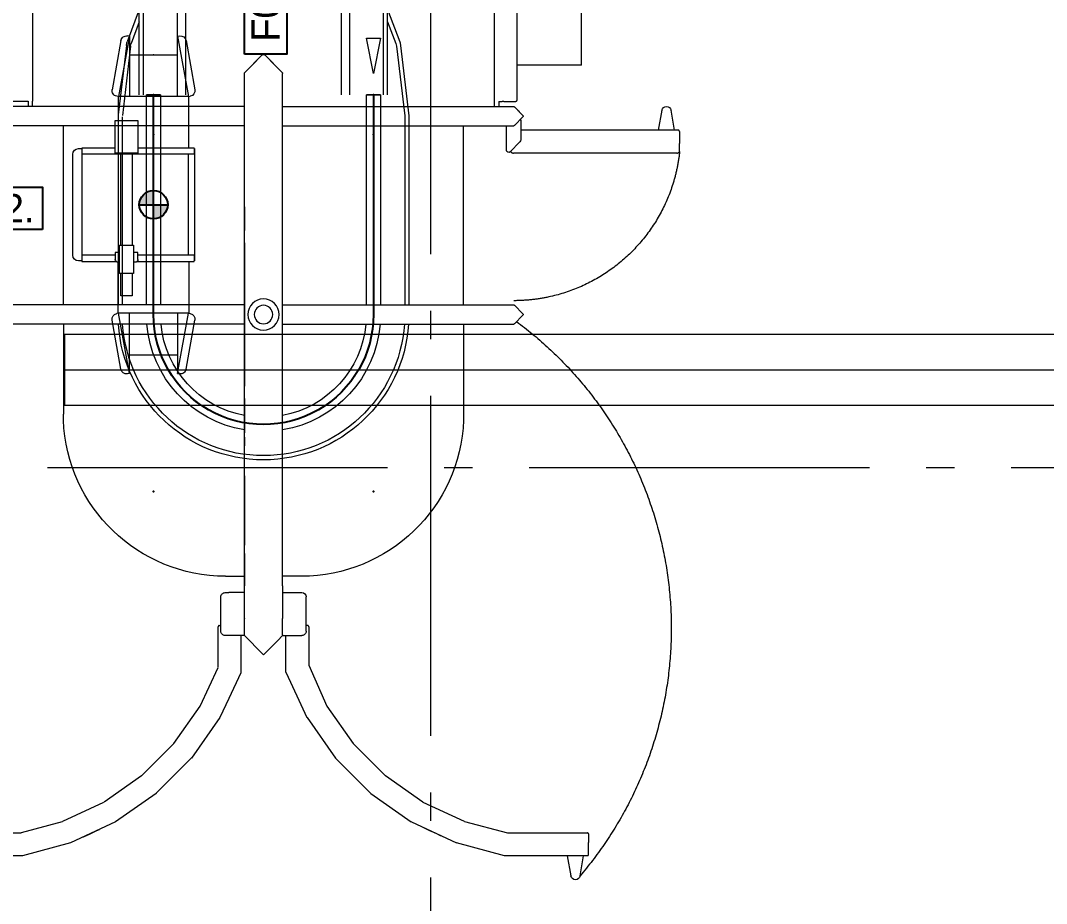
# Model space of a CAD drawing. Header units: millimetres. Extents: x -187347 to 135007, y -6415 to 292048.
# Drawn here: x -52386 to -48767, y 36517 to 39633 of the extents above; entities that cross this region are included whole.
import ezdxf
from ezdxf.enums import TextEntityAlignment as Align

# ---------------------------------------------------------------- set-up
doc = ezdxf.new("R2010")
doc.units = ezdxf.units.MM
doc.header["$LTSCALE"] = 100
for name, pattern in [('CENTER', [50.8, 31.75, -6.35, 6.35, -6.35]), ('HIDDEN', [9.525, 6.35, -3.175]), ('Z_LINE-CNTR', [17, 12, -2, 1, -2])]:
    doc.linetypes.add(name, pattern=pattern)
doc.layers.get('0').update_dxf_attribs({"lineweight": 18})
for name, color, linetype in [('Droppoints', 1, 'Continuous'), ('POSNR', 4, 'Continuous'), ('T-TRACK', 2, 'Continuous')]:
    doc.layers.add(name, color=color, linetype=linetype)
for name, color, linetype, lineweight in [('LAYOUT', 3, 'Continuous', 18), ('Layout Kromeka', 1, 'Continuous', 5), ('LOGISTICS', 3, 'Continuous', 18), ('S-GRID', 7, 'Continuous', 5)]:
    doc.layers.add(name, color=color, linetype=linetype, lineweight=lineweight)
doc.styles.add('015_100', font='', dxfattribs={"height": 150})
doc.styles.get('015_100').set_extended_font_data('Univers 45 Light')

# ---------------------------------------------------------------- blocks, each defined once
blk = doc.blocks.new('*U59')
at = {"ltscale": 10}
for p, q in [((0, 805), (-7300, 805)), ((-7300, 805), (-7300, 555)), ((-7300, 555), (0, 555))]:
    blk.add_line(p, q, dxfattribs=at)
at = {"color": 4, "linetype": 'CENTER', "ltscale": 10}
blk.add_lwpolyline([(-7300, 680), (0, 680, -0.414214), (680, 0), (680, -900)], format="xyb", dxfattribs=at)
at = {"color": 5, "ltscale": 10}
blk.add_point((-7300, 680), dxfattribs=at)
blk = doc.blocks.new('drop point')
at = {"layer": 'Droppoints', "ltscale": 20}
h = blk.add_hatch(color=1, dxfattribs=at)
h.dxf.hatch_style = 1
h.paths.add_polyline_path([(0, 0), (50, 0, 0.414214), (0, 50)])
h.paths.add_polyline_path([(0, 0), (-50, 0, 0.414214), (0, -50)])
at = {"layer": 'Droppoints', "color": 1, "ltscale": 20}
for p, q in [((0, 50), (0, -50)), ((-50, 0), (50, 0))]:
    blk.add_line(p, q, dxfattribs=at)
blk.add_circle((0, 0), 50, dxfattribs=at)
blk = doc.blocks.new('*U37')
at = {"ltscale": 20}
for p, q in [((569.5, 1457.9), (569.5, 881.9)), ((576.6, 1467.9), (603, 1467.9)), ((645.4, 1467.9), (603, 1467.9)), ((645.4, 1467.9), (645.4, 1467.9)), ((650, 1464.8), (650, 1464.8)), ((650, 1464.8), (650, 907.7)), ((650, 1464.8), (650, 1464.8)), ((650, 1450.1), (720.9, 1437.7)), ((720.9, 1405.2), (650, 1392.7)), ((-1980.9, 1116.7), (-1910, 1129.1)), ((-1910, 1144.3), (-1910, 850.8)), ((-1905.3, 1146.7), (-1863, 1146.7)), ((-1833, 1146.7), (-1863, 1146.7)), ((-1829.5, 861), (-1829.5, 1141.7)), ((880, 1121.3), (880, 1119.1)), ((880, 1121.3), (1270, 1121.3)), ((880, 1119.1), (880, 894.3)), ((-1910, 1071.7), (-1980.9, 1084.2)), ((-2.8, 915.2), (-32.5, 885.5)), ((0, 916.4), (0, 916.4)), ((32.5, 885.5), (2.8, 915.2)), ((609.2, 904.8), (574.1, 869.7)), ((631, 907.7), (616.2, 907.7)), ((685.8, 907.7), (631, 907.7)), ((697.2, 915.2), (667.5, 885.5)), ((700, 916.4), (700, 916.4)), ((732.5, 885.5), (702.8, 915.2)), ((-33.7, 67.4), (-33.7, 882.7)), ((33.7, 826.4), (33.7, 882.7)), ((33.7, 882.7), (33.7, 882.7)), ((33.7, 882.7), (33.7, 882.7)), ((666.3, 67.4), (666.3, 882.7)), ((714.9, 903.2), (720.5, 897.6)), ((733.7, 826.4), (733.7, 882.7)), ((733.7, 882.7), (733.7, 882.7)), ((733.7, 882.7), (733.7, 882.7)), ((733.7, 834.4), (733.7, 882.7)), ((752, 847.3), (752, 889.7)), ((755.1, 894.3), (755, 894.3)), ((755.1, 894.3), (1594.9, 894.3)), ((-1909.8, 849.6), (-1864.7, 681.1)), ((-1788.7, 708.6), (-1829.4, 860.6)), ((579, 857.7), (631, 857.7)), ((631, 857.7), (666.3, 857.7)), ((752, 847.3), (752, 842.3)), ((752, 830.3), (752, 842.3)), ((33.7, 67.4), (33.7, 826.4)), ((752, 830.3), (733.7, 830.3)), ((733.7, 67.4), (733.7, 826.4)), ((733.7, 801.3), (733.7, 814.6)), ((733.7, 814.6), (752, 814.6)), ((752, 814.6), (1594.1, 814.6)), ((733.7, 506.9), (733.7, 771.5)), ((-1720.6, 562.4), (-1788.6, 708.2)), ((-33.7, 706), (-351.1, 706)), ((33.7, 706), (666.3, 706)), ((-1790.6, 522.2), (-1864.4, 680.4)), ((-1838.1, 623.7), (-1838.2, 623.9)), ((-1838.1, 623.9), (-1838.2, 623.9)), ((-1832.9, 612.3), (-1838.1, 623.7)), ((-1832.7, 612.4), (-1832.9, 612.3)), ((-1832.8, 612.2), (-1832.9, 612.3)), ((-1822.8, 590.9), (-1832.8, 612.2)), ((-1821.7, 588.5), (-1822.8, 590.9)), ((-1811.8, 567.2), (-1821.7, 588.5)), ((33.7, 518), (33.7, 597.5)), ((-1811.7, 567), (-1811.8, 567.2)), ((-1811.6, 567.1), (-1811.7, 567)), ((-1720.4, 562.1), (-1628.1, 430.3)), ((-1690.1, 378.5), (-1790.2, 521.5)), ((-1514.1, 316.2), (-1627.9, 430)), ((33.7, 306.8), (33.7, 423)), ((775, 413), (33.7, 413)), ((733.7, 304.5), (733.7, 423)), ((775, 413), (775, 363)), ((775, 363), (775, 413)), ((775, 409), (775, 367)), ((-1566.2, 254.5), (-1689.6, 377.9)), ((775, 388), (-0.3, 388)), ((33.7, 363), (775, 363)), ((-1382, 223.7), (-1513.8, 316)), ((-1565.9, 254.2), (-1566.2, 254.5)), ((-1561.8, 251.3), (-1565.9, 254.2)), ((-1422.6, 153.9), (-1565.6, 254)), ((-1237.7, 159.9), (-1381.7, 223.5)), ((733.7, 184.4), (733.7, 246.5)), ((-1361.2, 125.1), (-1421.9, 153.4)), ((-1102.7, 159.9), (-1237.7, 159.9)), ((-1117.5, 150.4), (-996.5, 150.4)), ((-1097.7, 156.4), (-1097.7, 150.4)), ((-1264, 79.8), (-1361.2, 125.1)), ((-1132.5, 67), (-1132.5, 135.4)), ((-981.5, 122), (-981.5, 135.4)), ((-981.5, 67.4), (-981.5, 122)), ((-923.6, 133.5), (-923.6, 67.4)), ((-1262.1, 79.4), (-1132.5, 79.4)), ((-1147.7, 53), (-1195, 5.7)), ((-1135.6, 65.1), (-1147.7, 53)), ((-1130, 67.4), (-1073, 67.4)), ((-1072.5, 67.4), (-1073, 67.4)), ((-957, 67.4), (-1072.5, 67.4)), ((-957, 67.4), (93, 67.4)), ((93, 67.4), (758, 67.4)), ((758, 67.4), (850, 67.4)), ((915.1, 5.7), (855.7, 65.1)), ((-1200.7, 0), (-1195.1, 5.6)), ((-1197.3, 3.4), (-1200.7, 0)), ((-1195, -5.7), (-1200.7, 0)), ((885.1, 35.6), (909.1, 11.6)), ((917.4, 0), (917.4, 0)), ((-1195, -5.7), (-1135.6, -65.1)), ((855.7, -65.1), (915.1, -5.7)), ((885.1, -35.6), (909.1, -11.6)), ((-1132.5, -67), (-1132.5, -135.6)), ((-1130, -67.4), (-1073, -67.4)), ((-1072.5, -67.4), (-1074.5, -67.4)), ((-1072.5, -67.4), (93, -67.4)), ((-981.5, -67.4), (-981.5, -122.1)), ((-843.1, -67.4), (-957.5, -67.4)), ((-923.6, -133.5), (-923.6, -67.4)), ((-569, -67.4), (-813.9, -67.4)), ((-432.8, -67.4), (-463.9, -67.4)), ((-296.9, -67.4), (-417.6, -67.4)), ((93, -67.4), (-252.7, -67.4)), ((-33.7, -67.4), (-33.7, -834.4)), ((33.7, -67.4), (33.7, -882.7)), ((33.7, -67.4), (33.7, -246.5)), ((252.7, -67.4), (93, -67.4)), ((93, -67.4), (850, -67.4)), ((380.4, -67.4), (297, -67.4)), ((666.3, -67.4), (666.3, -882.7)), ((733.7, -67.4), (733.7, -882.7)), ((733.7, -67.4), (733.7, -246.5)), ((-1264, -80), (-1355.1, -122.5)), ((-1132.5, -79.6), (-1262.1, -79.6)), ((-1355.1, -122.5), (-1421.9, -153.6)), ((-981.5, -135.6), (-981.5, -122.1)), ((-1422.6, -154.1), (-1565.6, -254.2)), ((-1381.7, -223.7), (-1245.4, -160.2)), ((-1245.1, -160.1), (-1102.7, -160.1)), ((-1117.5, -150.6), (-996.5, -150.6)), ((-1097.7, -156.6), (-1097.7, -150.6)), ((-1513.8, -316.2), (-1382, -223.9)), ((-1566.2, -254.7), (-1689.6, -378.1)), ((-1565.9, -254.4), (-1566.2, -254.7)), ((-1565.6, -254.2), (-1565.9, -254.4)), ((-1627.9, -430.2), (-1514.1, -316.4)), ((33.7, -306.8), (33.7, -423)), ((733.7, -304.5), (733.7, -423)), ((-1690.1, -378.7), (-1790.2, -521.7)), ((-0.1, -388), (775, -388)), ((775, -363), (33.7, -363)), ((775, -363), (775, -413)), ((775, -413), (775, -363)), ((775, -367), (775, -409)), ((-1628.1, -430.5), (-1720.4, -562.3)), ((33.7, -413), (775, -413)), ((33.7, -438), (33.7, -503)), ((733.7, -438), (733.7, -491.7)), ((-1790.6, -522.4), (-1864.4, -680.6)), ((33.7, -518), (33.7, -597.5)), ((733.7, -506.9), (733.7, -771.5)), ((-1822.5, -590.3), (-1817.2, -578.9)), ((-1817.2, -578.9), (-1817.1, -578.8)), ((-1817, -578.8), (-1817.1, -578.8)), ((-1788.6, -708.4), (-1720.6, -562.6)), ((-1843.5, -635.4), (-1833.6, -614.1)), ((-1833.6, -614.1), (-1832.5, -611.8)), ((-1833.5, -613.9), (-1833.4, -613.8)), ((-1832.5, -611.8), (-1822.6, -590.5)), ((-1822.6, -590.5), (-1822.5, -590.3)), ((-1822.3, -590.4), (-1822.5, -590.3)), ((-1843.6, -635.6), (-1843.5, -635.4)), ((-1843.5, -635.7), (-1843.6, -635.6)), ((-1864.7, -681.3), (-1909.8, -849.8)), ((-1827.6, -854), (-1788.7, -708.8)), ((-33.7, -706), (-351.1, -706)), ((33.7, -706), (666.3, -706)), ((733.7, -801.3), (733.7, -814.6)), ((733.7, -814.6), (753, -814.6)), ((753, -830.3), (733.7, -830.3)), ((733.7, -832.3), (733.7, -882.7)), ((1598, -814.6), (753, -814.6)), ((753, -847.3), (753, -830.3)), ((-1910, -851), (-1910, -1144.4)), ((-1829.5, -1141.9), (-1829.5, -854.3)), ((-33.7, -834.4), (-33.7, -882.7)), ((33.7, -836), (33.7, -882.7)), ((753.1, -889.7), (753.1, -847.3))]:
    blk.add_line(p, q, dxfattribs=at)
at = {"color": 4, "ltscale": 20}
for p, q in [((701.4, 513), (33.7, 513)), ((949.2, 483.6), (701.4, 513)), ((700.6, 498), (33.7, 498)), ((947.4, 468.7), (700.6, 498)), ((1076.1, 438), (962, 480.5)), ((775, 438), (1135, 438)), ((1033.2, 438), (956.8, 466.4)), ((775, 423), (1135, 423)), ((775, 304.5), (1135, 304.5)), ((1135.5, 274.5), (775, 274.5)), ((775, -274.5), (1135, -274.5)), ((1135.5, -304.5), (775, -304.5)), ((775, -423), (1135, -423)), ((947.4, -468.7), (702.9, -497.7)), ((775, -438), (1135, -438)), ((1033.2, -438), (956.8, -466.4)), ((1076.1, -438), (962, -480.5)), ((698.2, -498), (33.7, -498)), ((949.2, -483.6), (704.7, -512.6)), ((698.2, -513), (33.7, -513))]:
    blk.add_line(p, q, dxfattribs=at)
at = {"color": 5, "linetype": 'Continuous', "ltscale": 20}
for p, q in [((975, 413), (850, 388)), ((975, 363), (975, 413)), ((850, 388), (975, 363))]:
    blk.add_line(p, q, dxfattribs=at)
at = {"ltscale": 20}
for points in [[(569.5, 1457.9), (569.6, 1459.3), (569.8, 1460.7), (570.2, 1462.1), (570.6, 1463.3), (571.2, 1464.5), (572, 1465.5), (572.8, 1466.3), (573.7, 1467), (574.6, 1467.5), (575.6, 1467.8), (576.6, 1467.9)], [(645.4, 1467.9), (646, 1467.6), (646.3, 1467.5), (646.7, 1467.3), (647, 1467.1), (647.4, 1467), (647.7, 1466.8), (648, 1466.7), (648.1, 1466.6), (648.3, 1466.5), (648.4, 1466.4), (648.5, 1466.3), (648.7, 1466.2), (648.9, 1466.1), (649, 1466), (649.2, 1465.9), (649.3, 1465.8), (649.4, 1465.7), (649.5, 1465.7), (649.5, 1465.6), (649.6, 1465.6), (649.6, 1465.5), (649.7, 1465.4), (649.8, 1465.4), (649.8, 1465.3), (649.9, 1465.2), (649.9, 1465.1), (649.9, 1465.1), (649.9, 1465), (650, 1464.9), (650, 1464.9), (650, 1464.8)], [(-1910, 1144.3), (-1910, 1144.3), (-1910, 1144.3), (-1910, 1144.4), (-1910, 1144.4), (-1910, 1144.5), (-1909.9, 1144.5), (-1909.9, 1144.6), (-1909.9, 1144.6), (-1909.8, 1144.7), (-1909.8, 1144.7), (-1909.7, 1144.8), (-1909.7, 1144.8), (-1909.6, 1144.9), (-1909.5, 1145), (-1909.4, 1145.1), (-1909.3, 1145.1), (-1909.2, 1145.2), (-1909.1, 1145.2), (-1909, 1145.3), (-1908.9, 1145.3), (-1908.7, 1145.4), (-1908.6, 1145.5), (-1908.4, 1145.6), (-1908.2, 1145.7), (-1907.9, 1145.8), (-1907.7, 1145.9), (-1907.5, 1145.9), (-1907.1, 1146.1), (-1906.8, 1146.2), (-1906.5, 1146.3), (-1906.1, 1146.4), (-1905.3, 1146.7)], [(-1833, 1146.7), (-1832.5, 1146.7), (-1832, 1146.5), (-1831.6, 1146.3), (-1831.1, 1145.9), (-1830.7, 1145.5), (-1830.4, 1145), (-1830.1, 1144.4), (-1829.8, 1143.8), (-1829.6, 1143.1), (-1829.5, 1142.4), (-1829.5, 1141.7)], [(576.3, 871.9), (575.3, 872.1), (574.4, 872.4), (573.5, 872.9), (572.6, 873.6), (571.8, 874.5), (571.2, 875.5), (570.6, 876.6), (570.1, 877.8), (569.8, 879.2), (569.6, 880.5), (569.5, 881.9)], [(752, 889.7), (752.3, 890.3), (752.4, 890.6), (752.6, 891.1), (752.7, 891.4), (752.9, 891.7), (753.1, 892), (753.2, 892.4), (753.3, 892.5), (753.4, 892.7), (753.4, 892.8), (753.5, 892.9), (753.6, 893.1), (753.7, 893.2), (753.8, 893.4), (753.9, 893.5), (754, 893.7), (754.1, 893.8), (754.2, 893.8), (754.2, 893.9), (754.3, 893.9), (754.3, 894), (754.4, 894.1), (754.5, 894.1), (754.6, 894.2), (754.6, 894.2), (754.7, 894.2), (754.7, 894.3), (754.8, 894.3), (754.9, 894.3), (754.9, 894.3), (755, 894.3)], [(-1102.7, 159.9), (-1102, 159.9), (-1101.3, 159.7), (-1100.6, 159.6), (-1100, 159.3), (-1099.4, 159), (-1098.9, 158.7), (-1098.5, 158.3), (-1098.1, 157.8), (-1097.9, 157.4), (-1097.7, 156.9), (-1097.7, 156.4)], [(-1097.7, -156.6), (-1097.7, -157.1), (-1097.9, -157.5), (-1098.1, -158), (-1098.5, -158.5), (-1098.9, -158.9), (-1099.4, -159.2), (-1100, -159.5), (-1100.6, -159.8), (-1101.3, -159.9), (-1102, -160.1), (-1102.7, -160.1)], [(947.4, -468.7), (947, -469.1), (946.9, -469.5)]]:
    blk.add_lwpolyline(points, dxfattribs=at)
at = {"color": 4, "ltscale": 20}
for points in [[(962, 480.5), (958.8, 481.6), (955.6, 482.5), (952.4, 483.1), (949.2, 483.6)], [(947.4, 468.7), (947, 469.1), (946.9, 469.5)], [(956.8, 466.4), (952.2, 467.9), (947.4, 468.7)], [(947.4, -468.7), (952.2, -467.9), (956.8, -466.4)], [(956.8, -466.4), (956.5, -466.9), (956.5, -467.1)], [(949.2, -483.6), (952.4, -483.1), (955.6, -482.5), (958.8, -481.6), (962, -480.5)]]:
    blk.add_lwpolyline(points, dxfattribs=at)
at = {"ltscale": 20}
for radius in [55.3, 32.5]:
    blk.add_circle((0, 0), radius, dxfattribs=at)
at = {"color": 4, "linetype": 'HIDDEN', "ltscale": 20}
for centre, radius, start, end in [((638, 882.1), 589.2, 96.0816, 179.9435), ((-1107.5, 91.6), 1346.8, 36.5148, 130.4262)]:
    blk.add_arc(centre, radius, start, end, dxfattribs=at)
at = {"ltscale": 20}
for centre, radius, start, end in [((718, 1421.4), 16.5, 280, 80), ((-1978, 1100.4), 16.5, 100, 260), ((0, 912.4), 4, 90.0487, 135), ((0, 912.4), 4, 45, 89.9513), ((616.2, 897.7), 10, 90, 134.9998), ((685.8, 906.1), 1.6, 315.4689, 90), ((700, 912.4), 4, 90.0487, 135), ((700, 912.4), 4, 45, 89.9513), ((-29.7, 882.7), 4, 135, 180), ((29.7, 882.7), 4, 360, 45), ((579, 864.7), 7, 135, 270), ((670.3, 882.7), 4, 135, 180), ((729.7, 882.7), 4, 360, 45), ((-1905.3, 850.8), 4.65, 180, 195), ((631.5, 864.7), 7, 269.4557, 270), ((-351.1, 133.5), 572.5, 92.1294, 180), ((-351.1, 133.5), 572.5, 90, 92.1294), ((-1860.2, 682.3), 4.65, 195, 205), ((-1786.4, 524.2), 4.65, 205, 215), ((0, 0), 413, 94.6789, 170.6077), ((-1686.3, 381.2), 4.65, 215, 225), ((0, 0), 388, 90.0403, 269.9884), ((0, 0), 363, 95.3251, 169.2997), ((-1562.9, 257.8), 4.65, 225, 235), ((-1419.9, 157.7), 4.65, 235, 245), ((-1117.5, 135.4), 15, 89.9999, 180), ((-996.5, 135.4), 15, 0, 90), ((-1262.1, 84.1), 4.65, 245, 270), ((-1130, 59.4), 8, 90, 134.9999), ((850, 59.4), 8, 45, 90), ((909.4, 0), 8, 0.0228, 45), ((909.4, 0), 8, 315, 359.9772), ((-1130, -59.4), 8, 225, 270), ((0, 0), 413, 189.3917, 265.3211), ((0, 0), 363, 190.6997, 264.6749), ((850, -59.4), 8, 270, 314.9999), ((-1262.1, -84.2), 4.65, 90, 115), ((-1117.5, -135.6), 15, 180, 270.0001), ((-996.5, -135.6), 15, 270, 0), ((-351.1, -133.5), 572.5, 180, 267.8706), ((-1419.9, -157.9), 4.65, 115, 125), ((-1562.9, -258), 4.65, 125, 135), ((-1686.3, -381.4), 4.65, 135, 145), ((-1786.4, -524.4), 4.65, 145, 155), ((-1860.2, -682.5), 4.65, 155, 165), ((-351.1, -133.5), 572.5, 267.8706, 270), ((-1905.3, -851), 4.65, 165, 180)]:
    blk.add_arc(centre, radius, start, end, dxfattribs=at)
at = {"color": 4, "ltscale": 20}
for radius, start, end in [(512.9, 93.7658, 266.2342), (498, 93.8788, 266.1212)]:
    blk.add_arc((0, 0), radius, start, end, dxfattribs=at)
at = {"color": 5, "ltscale": 20}
for p in [(-625, 388), (635, 388), (775, 388), (-625, -388), (635, -388), (775, -388)]:
    blk.add_point(p, dxfattribs=at)
at = {"layer": 'POSNR', "color": 4, "linetype": 'Continuous'}
blk.add_lwpolyline([(919.3, -67.3), (1419.3, -67.3), (1419.3, 82.7), (919.3, 82.7)], close=True, dxfattribs=at)
at = {"layer": 'T-TRACK', "color": 2, "ltscale": 20}
blk.add_lwpolyline([(775, 388), (-0.3, 388, 1.000251), (-0.1, -388), (775, -388)], format="xyb", dxfattribs=at)
at = {"layer": 'T-TRACK', "color": 5, "ltscale": 20}
for p in [(-625, 388), (635, 388), (775, 388), (-625, -388), (635, -388), (775, -388)]:
    blk.add_point(p, dxfattribs=at)
at = {"extrusion": (0, 0, -1), "zscale": -1, "rotation": 180}
blk.add_blockref('drop point', (-387.5, -388), dxfattribs=at)
at = {"layer": 'POSNR', "color": 4, "linetype": 'Continuous', "style": '015_100', "flags": 8}
blk.add_attdef('F02.53', text='', height=100, dxfattribs=at).set_placement((1171.2, 7.7), align=Align.MIDDLE)
blk = doc.blocks.new('*U36')
at = {"layer": 'POSNR', "color": 4, "linetype": 'Continuous'}
blk.add_lwpolyline([(-250, -75), (250, -75), (250, 75), (-250, 75)], close=True, dxfattribs=at)
at = {"layer": 'POSNR', "color": 4, "linetype": 'Continuous', "style": '015_100', "flags": 8}
for tag, p in [('F02.', (-88.2, 0)), ('XX', (141.8, 0))]:
    blk.add_attdef(tag, text='', height=100, dxfattribs=at).set_placement(p, align=Align.MIDDLE)
blk = doc.blocks.new('hock_divider')
at = {"linetype": 'Continuous'}
for p, q in [((22593.1, 20676.4), (22237.1, 20676.4)), ((22217.1, 20644.4), (22215.1, 20644.4)), ((22215.1, 20526.5), (22215.1, 20644.4)), ((22217.1, 20656.4), (22217.1, 20644.4)), ((22217.1, 20644.4), (22613.1, 20644.4)), ((22237.1, 20248.5), (22237.1, 20644.4)), ((22593.1, 20526.2), (22593.1, 20644.4)), ((22613.1, 20644.4), (22613.1, 20656.4)), ((22613.1, 20644.4), (22615.1, 20644.4)), ((22615.1, 20644.4), (22615.1, 20523.4)), ((21835.7, 20506.6), (22009.1, 20537.5)), ((22033.6, 20514.5), (22032.3, 20521.4)), ((22117.6, 20526.5), (22117.6, 20446.5)), ((22232.6, 20526.5), (22117.6, 20526.5)), ((22232.6, 20446.5), (22232.6, 20526.5)), ((22584.1, 20526.2), (22608.1, 20526.2)), ((22584.1, 20511.5), (22584.1, 20526.2)), ((22798, 20514.5), (22799.2, 20521.4)), ((22995.8, 20506.6), (22822.4, 20537.5)), ((21820.8, 20476.5), (22033.6, 20514.5)), ((22033.6, 20266.5), (22033.6, 20516.5)), ((22033.6, 20516.5), (22117.6, 20516.5)), ((22233.8, 20506.5), (22232.6, 20506.5)), ((22558, 20506.5), (22237.1, 20506.5)), ((22658, 20511.5), (22558, 20511.5)), ((22558, 20511.5), (22558, 20461.5)), ((22798, 20516.5), (22618.1, 20516.5)), ((22618.1, 20511.5), (22618.1, 20516.2)), ((22658, 20461.5), (22658, 20511.5)), ((22736.1, 20506.5), (22658, 20506.5)), ((22736.1, 20466.5), (22736.1, 20506.5)), ((22798, 20266.5), (22798, 20516.5)), ((23010.7, 20476.5), (22798, 20514.5)), ((21820.8, 20476.5), (21819.6, 20483.4)), ((21820.8, 20476.5), (22033.6, 20476.5)), ((21886.5, 20476.5), (21886.5, 20306.5)), ((22237.1, 20466.5), (22558, 20466.5)), ((22558, 20461.5), (22658, 20461.5)), ((22584.1, 20446.2), (22584.1, 20461.5)), ((22615.1, 20449.1), (22615.1, 20248.5)), ((22618.1, 20456.2), (22618.1, 20461.5)), ((22658, 20466.5), (22736.1, 20466.5)), ((23010.7, 20476.5), (22798, 20476.5)), ((22945, 20476.5), (22945, 20306.5)), ((23010.7, 20476.5), (23012, 20483.4)), ((22117.6, 20446.5), (22232.6, 20446.5)), ((22215.1, 20248.5), (22215.1, 20446.5)), ((22608.1, 20446.2), (22584.1, 20446.2)), ((22593.1, 20248.5), (22593.1, 20446.2)), ((21820.8, 20306.5), (21819.6, 20299.6)), ((22033.6, 20306.5), (21820.6, 20306.5)), ((21820.8, 20306.5), (22033.6, 20268.5)), ((23010.7, 20306.5), (22798, 20268.5)), ((22798, 20306.5), (23010.9, 20306.5)), ((23010.7, 20306.5), (23012, 20299.6)), ((21835.7, 20276.4), (22009.1, 20245.5)), ((22033.6, 20268.5), (22032.3, 20261.6)), ((22593.1, 20268.5), (22237.1, 20268.5)), ((22798, 20268.5), (22799.2, 20261.6)), ((22995.8, 20276.4), (22822.4, 20245.5)), ((22215.1, 20266.5), (22033.6, 20266.5)), ((22217.1, 20248.5), (22215.1, 20248.5)), ((22217.1, 20248.5), (22237.1, 20248.5)), ((22217.1, 20246.5), (22217.1, 20248.5)), ((22217.1, 20246.5), (22613.1, 20246.5)), ((22593.1, 20248.5), (22613.1, 20248.5)), ((22615.1, 20248.5), (22613.1, 20248.5)), ((22613.1, 20248.5), (22613.1, 20246.5)), ((22615.1, 20266.5), (22798, 20266.5))]:
    blk.add_line(p, q, dxfattribs=at)
for centre, radius, start, end in [((22237.1, 20656.4), 20, 90, 180), ((22593.1, 20656.4), 20, 360, 90), ((22012.6, 20517.8), 20, 10.1183, 100.1184), ((22608.1, 20516.2), 10, 0.0002, 90.0001), ((22818.9, 20517.8), 20, 79.8816, 169.8816), ((21839.3, 20486.9), 20, 100.1184, 190.1184), ((22992.3, 20486.9), 20, 349.8816, 79.8816), ((22608.1, 20456.2), 10, 269.9999, 0.0002), ((21839.3, 20296.1), 20, 169.8816, 259.8816), ((22992.3, 20296.1), 20, 280.1184, 10.1184), ((22012.6, 20265.1), 20, 259.8816, 349.8816), ((22818.9, 20265.1), 20, 190.1184, 280.1184)]:
    blk.add_arc(centre, radius, start, end, dxfattribs=at)
at = {"linetype": 'Continuous', "ltscale": 50}
for p in [(21886.5, 20391.5), (22415.1, 20391.5), (22945, 20391.5)]:
    blk.add_point(p, dxfattribs=at)

msp = doc.modelspace()

# ---------------------------------------------------------------- linework, layer by layer
at = {"layer": 'LOGISTICS', "color": 4, "linetype": 'Continuous', "elevation": 0}
msp.add_lwpolyline([(-52235, 38400.3), (-44931.3, 38400.3, -0.414259), (-44251.3, 37720.3), (-44251.3, 36820.3)], format="xyb", dxfattribs=at)
at = {"layer": 'S-GRID', "color": 152, "linetype": 'Z_LINE-CNTR'}
for p, q in [((-50939.9, 111408.8), (-50939.9, -6038.2)), ((-89691.4, 38055), (-18064, 38055))]:
    msp.add_line(p, q, dxfattribs=at)

# ---------------------------------------------------------------- block references
at = {"layer": 'LAYOUT', "color": 4, "linetype": 'Continuous', "ltscale": 20}
ref = msp.add_blockref('*U37', (-51529, 38595.4, 0), dxfattribs=dict(at, xscale=-1, rotation=270))
ref.add_attrib('F02.53', 'F02.53', dxfattribs={"layer": 'POSNR', "color": 4, "linetype": 'Continuous', "height": 100, "rotation": 90, "style": '015_100'}).set_placement((-51521.4, 39766.5, 0), align=Align.MIDDLE)
at = {"layer": 'LAYOUT', "xscale": -1, "rotation": 90}
msp.add_blockref('hock_divider', (-31525.5, 61398, 0), dxfattribs=at)
at = {"layer": 'Layout Kromeka', "color": 2, "linetype": 'Continuous'}
msp.add_blockref('*U59', (-44931.3, 37720.3, 0), dxfattribs=at)
at = {"layer": 'POSNR', "color": 4, "linetype": 'Continuous', "ltscale": 20}
ref = msp.add_blockref('*U36', (-52558.9, 38970.4, 0), dxfattribs=dict(at, xscale=-1))
ref.add_attrib('XX', '54', dxfattribs={"color": 4, "linetype": 'Continuous', "ltscale": 20, "height": 100, "style": '015_100'}).set_placement((-52700.7, 38970.4, 0), align=Align.MIDDLE)
ref.add_attrib('F02.', 'F02.', dxfattribs={"color": 4, "linetype": 'Continuous', "ltscale": 20, "height": 100, "style": '015_100'}).set_placement((-52470.7, 38970.4, 0), align=Align.MIDDLE)

doc.saveas('drawing.dxf')
